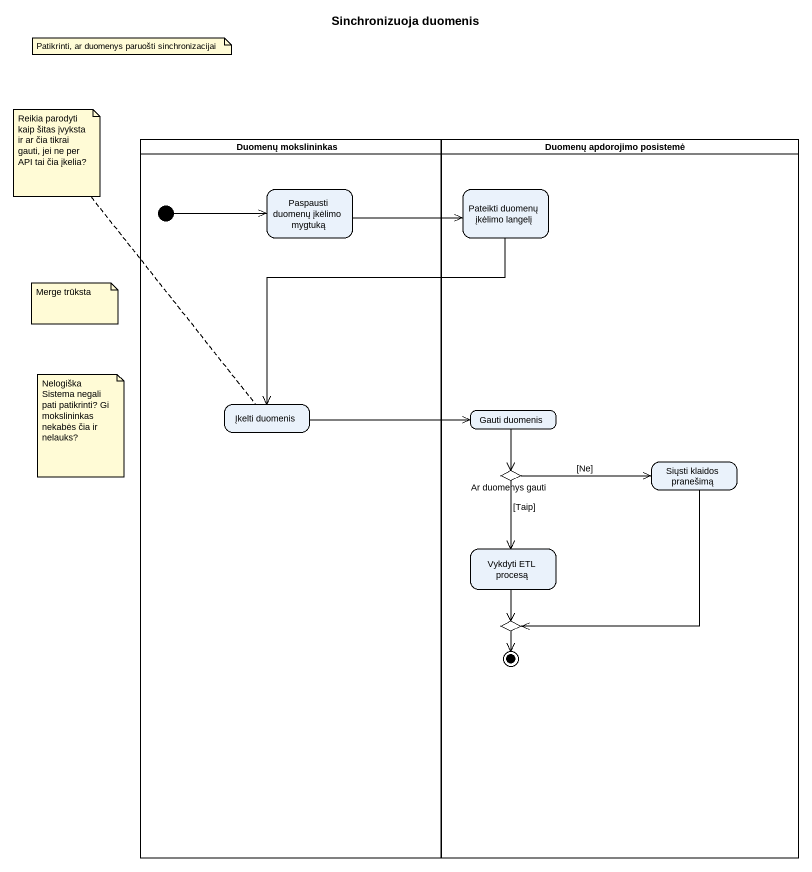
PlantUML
@startuml
title Sinchronizuoja duomenis
hide empty description
state "Duomenų mokslininkas" as Duomenų_mokslininkas <<partition>> {
  state "Paspausti duomenų įkėlimo mygtuką" as Paspausti_duomenų_įkėlimo
  state "Įkelti duomenis" as Įkelti_duomenis
  [*] -right-> Paspausti_duomenų_įkėlimo
}
state "Duomenų apdorojimo posistemė" as Duomenų_apdorojimo_posistemė <<partition>> {
  state "Pateikti duomenų įkėlimo langelį" as Pateikti_duomenų_įkėlimo
  state "Gauti duomenis" as Gauti_duomenis
  state "Ar duomenys gauti" as Ar_duomenys_gauti <<choice>>
  state "Siųsti klaidos pranešimą" as Siųsti_klaidos_pranešimą
  state "Vykdyti ETL procesą" as Vykdyti_ETL_procesą
  state choice1 <<choice>>
  choice1 --> [*]
}
Paspausti_duomenų_įkėlimo -right-> Pateikti_duomenų_įkėlimo
Pateikti_duomenų_įkėlimo --> Įkelti_duomenis
Įkelti_duomenis -right-> Gauti_duomenis
Gauti_duomenis --> Ar_duomenys_gauti
Ar_duomenys_gauti -right-> Siųsti_klaidos_pranešimą : [Ne]
Ar_duomenys_gauti --> Vykdyti_ETL_procesą : [Taip]
Siųsti_klaidos_pranešimą --> choice1
Vykdyti_ETL_procesą --> choice1
note as N1
  Patikrinti, ar duomenys paruošti sinchronizacijai
end note
note top of Įkelti_duomenis : Reikia parodyti kaip šitas įvyksta ir ar čia tikrai gauti, jei ne per API tai čia įkelia?
note as N3
  Merge trūksta
end note
note as N4
  Nelogiška Sistema negali pati patikrinti? Gi mokslininkas nekabės čia ir nelauks?
end note
@enduml
